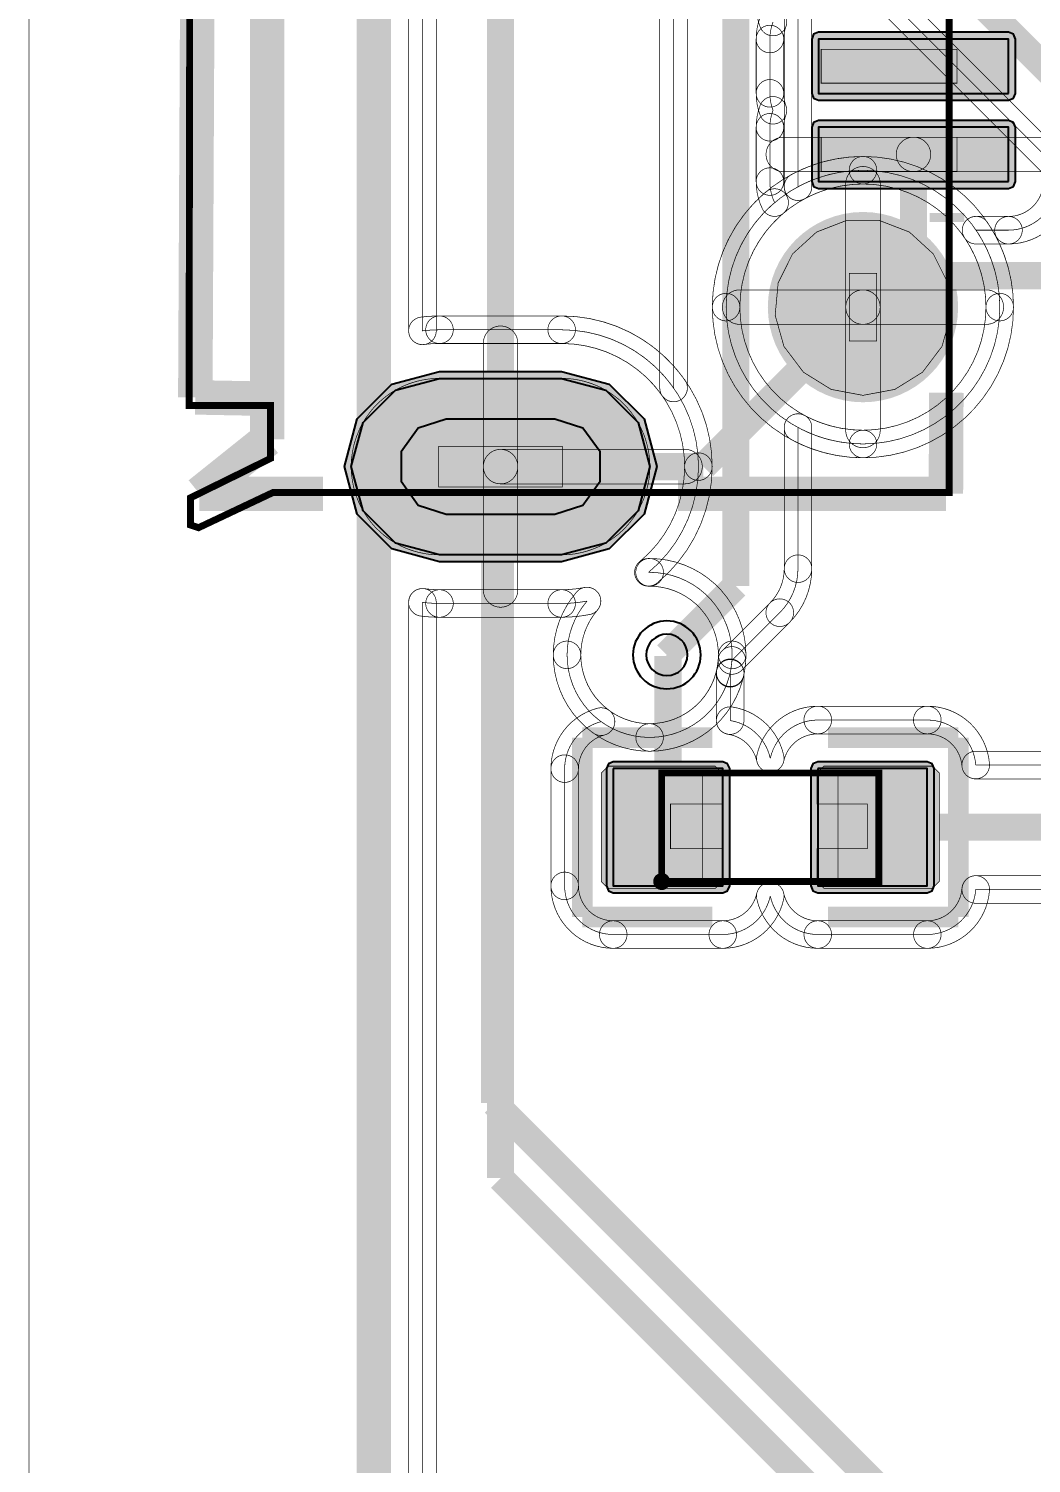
# Model space of a CAD drawing. Header units: millimetres. Extents: x -2.5 to 44.5, y -38.5 to 2.5.
# Drawn here: x -2.54 to 4.84, y -28.94 to -18.37 of the extents above; entities that cross this region are included whole.
import ezdxf

# ---------------------------------------------------------------- set-up
doc = ezdxf.new("R2010")
doc.units = ezdxf.units.MM
for name, color, linetype, true_color in [('Board Outline Layer', 7, 'Continuous', 0xff00ff), ('Bottom Layer', 7, 'Continuous', 0x0000ff), ('Component Marking Layer', 7, 'Continuous', 0x66ffcc), ('Component Shape Layer', 7, 'Continuous', 0x00cccc), ('Hole Layer', 7, 'Continuous', 0x816200), ('Inner1', 7, 'Continuous', 0xbc8e00), ('Inner2', 7, 'Continuous', 0x70dbfa), ('Multi-Layer', 7, 'Continuous', 0xc0c0c0), ('Pin Soldering Layer', 7, 'Continuous', 0xcc9999), ('Top Layer', 7, 'Continuous', 0xff0000), ('Top Paste Mask Layer', 7, 'Continuous', 0x808080), ('Top Silkscreen Layer', 7, 'Continuous', 0xffff00), ('Top Solder Mask Layer', 7, 'Continuous', 0x800080)]:
    doc.layers.add(name, color=color, linetype=linetype, true_color=true_color)

msp = doc.modelspace()

# ---------------------------------------------------------------- hatches: boundary and pattern name
at = {"layer": 'Bottom Layer'}
for points in [[(2.954, -20.425, 1), (4.254, -20.425, 1)], [(0.484, -22.25), (0.159, -22.163), (-0.079, -21.925), (-0.166, -21.6), (-0.079, -21.275), (0.159, -21.037), (0.484, -20.95), (1.384, -20.95), (1.709, -21.037), (1.947, -21.275), (2.034, -21.6), (1.947, -21.925), (1.709, -22.163), (1.384, -22.25)]]:
    msp.add_hatch(color=256, dxfattribs=at).paths.add_polyline_path(points)
at = {"layer": 'Component Marking Layer'}
msp.add_hatch(color=256, dxfattribs=at).paths.add_polyline_path([(2.061, -24.657, 1), (2.181, -24.657, 1)])
at = {"layer": 'Hole Layer'}
for points in [[(3.254, -20.425, 1), (3.954, -20.425, 1)], [(0.534, -21.25), (0.328, -21.317), (0.201, -21.492), (0.201, -21.708), (0.328, -21.883), (0.534, -21.95), (1.334, -21.95), (1.539, -21.883), (1.667, -21.708), (1.667, -21.492), (1.539, -21.317), (1.334, -21.25)]]:
    msp.add_hatch(color=256, dxfattribs=at).paths.add_polyline_path(points)
at = {"layer": 'Multi-Layer'}
for points in [[(2.954, -20.425, 1), (4.254, -20.425, 1)], [(2.954, -20.425, 1), (4.254, -20.425, 1)], [(2.954, -20.425, 1), (4.254, -20.425, 1)], [(0.484, -22.25), (0.159, -22.163), (-0.079, -21.925), (-0.166, -21.6), (-0.079, -21.275), (0.159, -21.037), (0.484, -20.95), (1.384, -20.95), (1.709, -21.037), (1.947, -21.275), (2.034, -21.6), (1.947, -21.925), (1.709, -22.163), (1.384, -22.25)], [(0.484, -22.25), (0.159, -22.163), (-0.079, -21.925), (-0.166, -21.6), (-0.079, -21.275), (0.159, -21.037), (0.484, -20.95), (1.384, -20.95), (1.709, -21.037), (1.947, -21.275), (2.034, -21.6), (1.947, -21.925), (1.709, -22.163), (1.384, -22.25)], [(0.484, -22.25), (0.159, -22.163), (-0.079, -21.925), (-0.166, -21.6), (-0.079, -21.275), (0.159, -21.037), (0.484, -20.95), (1.384, -20.95), (1.709, -21.037), (1.947, -21.275), (2.034, -21.6), (1.947, -21.925), (1.709, -22.163), (1.384, -22.25)]]:
    msp.add_hatch(color=256, dxfattribs=at).paths.add_polyline_path(points)
at = {"layer": 'Pin Soldering Layer'}
for points in [[(3.296, -18.525), (4.296, -18.525), (4.296, -18.775), (3.296, -18.775)], [(3.296, -19.175), (4.296, -19.175), (4.296, -19.425), (3.296, -19.425)], [(3.504, -20.175), (3.704, -20.175), (3.704, -20.675), (3.504, -20.675)], [(1.389, -21.45), (1.389, -21.75), (0.479, -21.75), (0.479, -21.45)], [(2.121, -24.657), (2.121, -23.857), (2.421, -23.857), (2.421, -24.657)], [(3.721, -24.657), (3.721, -23.857), (3.421, -23.857), (3.421, -24.657)]]:
    msp.add_hatch(color=256, dxfattribs=at).paths.add_polyline_path(points)
at = {"layer": 'Top Layer'}
for points in [[(4.676, -18.85), (4.676, -18.45), (3.276, -18.45), (3.276, -18.85)], [(4.676, -19.5), (4.676, -19.1), (3.276, -19.1), (3.276, -19.5)], [(2.954, -20.425, 1), (4.254, -20.425, 1)], [(0.484, -22.25), (0.159, -22.163), (-0.079, -21.925), (-0.166, -21.6), (-0.079, -21.275), (0.159, -21.037), (0.484, -20.95), (1.384, -20.95), (1.709, -21.037), (1.947, -21.275), (2.034, -21.6), (1.947, -21.925), (1.709, -22.163), (1.384, -22.25)], [(1.764, -23.825), (1.764, -24.689), (2.571, -24.689), (2.571, -23.825)], [(3.271, -23.825), (3.271, -24.689), (4.078, -24.689), (4.078, -23.825)]]:
    msp.add_hatch(color=256, dxfattribs=at).paths.add_polyline_path(points)
at = {"layer": 'Top Paste Mask Layer'}
for points in [[(4.676, -18.45), (3.276, -18.45), (3.276, -18.85), (4.676, -18.85)], [(4.676, -19.1), (3.276, -19.1), (3.276, -19.5), (4.676, -19.5)], [(2.954, -20.425, 1), (4.254, -20.425, 1)], [(4.186, -20.715), (4.251, -20.485), (4.229, -20.247), (4.122, -20.033), (3.946, -19.872), (3.723, -19.786), (3.484, -19.786), (3.262, -19.872), (3.085, -20.033), (2.979, -20.247), (2.957, -20.485), (3.022, -20.715), (3.166, -20.905), (3.369, -21.031), (3.604, -21.075), (3.839, -21.031), (4.042, -20.905)], [(2.033, -21.584), (2.032, -21.551), (2.029, -21.519), (2.024, -21.487), (2.017, -21.455), (2.009, -21.424), (2, -21.393), (1.989, -21.363), (1.976, -21.333), (1.962, -21.303), (1.947, -21.275), (1.93, -21.247), (1.911, -21.221), (1.892, -21.195), (1.871, -21.17), (1.849, -21.146), (1.826, -21.123), (1.802, -21.102), (1.776, -21.082), (1.75, -21.063), (1.723, -21.045), (1.695, -21.029), (1.666, -21.014), (1.636, -21.001), (1.606, -20.989), (1.575, -20.979), (1.544, -20.97), (1.512, -20.963), (1.481, -20.957), (1.448, -20.953), (1.416, -20.951), (1.384, -20.95), (0.484, -20.95), (0.451, -20.951), (0.419, -20.953), (0.387, -20.957), (0.355, -20.963), (0.323, -20.97), (0.292, -20.979), (0.261, -20.989), (0.231, -21.001), (0.202, -21.014), (0.173, -21.029), (0.145, -21.045), (0.117, -21.063), (0.091, -21.082), (0.066, -21.102), (0.042, -21.123), (0.018, -21.146), (-0.004, -21.17), (-0.025, -21.195), (-0.044, -21.221), (-0.062, -21.247), (-0.079, -21.275), (-0.095, -21.303), (-0.109, -21.333), (-0.121, -21.363), (-0.132, -21.393), (-0.142, -21.424), (-0.15, -21.455), (-0.156, -21.487), (-0.161, -21.519), (-0.165, -21.551), (-0.166, -21.584), (-0.166, -21.616), (-0.165, -21.649), (-0.161, -21.681), (-0.156, -21.713), (-0.15, -21.745), (-0.142, -21.776), (-0.132, -21.807), (-0.121, -21.837), (-0.109, -21.867), (-0.095, -21.897), (-0.079, -21.925), (-0.062, -21.953), (-0.044, -21.979), (-0.025, -22.005), (-0.004, -22.03), (0.018, -22.054), (0.042, -22.076), (0.066, -22.098), (0.091, -22.118), (0.117, -22.137), (0.145, -22.155), (0.173, -22.171), (0.202, -22.186), (0.231, -22.199), (0.261, -22.211), (0.292, -22.221), (0.323, -22.23), (0.355, -22.237), (0.387, -22.243), (0.419, -22.247), (0.451, -22.249), (0.484, -22.25), (1.384, -22.25), (1.416, -22.249), (1.448, -22.247), (1.481, -22.243), (1.512, -22.237), (1.544, -22.23), (1.575, -22.221), (1.606, -22.211), (1.636, -22.199), (1.666, -22.186), (1.695, -22.171), (1.723, -22.155), (1.75, -22.137), (1.776, -22.118), (1.802, -22.098), (1.826, -22.076), (1.849, -22.054), (1.871, -22.03), (1.892, -22.005), (1.911, -21.979), (1.93, -21.953), (1.947, -21.925), (1.962, -21.897), (1.976, -21.867), (1.989, -21.837), (2, -21.807), (2.009, -21.776), (2.017, -21.745), (2.024, -21.713), (2.029, -21.681), (2.032, -21.649), (2.033, -21.616)], [(0.484, -22.25), (0.159, -22.163), (-0.079, -21.925), (-0.166, -21.6), (-0.079, -21.275), (0.159, -21.037), (0.484, -20.95), (1.384, -20.95), (1.709, -21.037), (1.947, -21.275), (2.034, -21.6), (1.947, -21.925), (1.709, -22.163), (1.384, -22.25)], [(2.566, -23.857), (2.566, -24.085), (2.186, -24.085), (2.186, -24.415), (2.566, -24.415), (2.566, -24.657), (2.516, -24.707), (1.726, -24.707), (1.676, -24.657), (1.676, -23.857), (1.726, -23.807), (2.516, -23.807)], [(4.116, -23.807), (3.316, -23.807), (3.266, -23.857), (3.266, -24.085), (3.636, -24.085), (3.636, -24.415), (3.266, -24.415), (3.266, -24.657), (3.316, -24.707), (4.116, -24.707), (4.166, -24.657), (4.166, -23.857)]]:
    msp.add_hatch(color=256, dxfattribs=at).paths.add_polyline_path(points)
at = {"layer": 'Top Solder Mask Layer'}
for points in [[(4.727, -18.85), (4.727, -18.45), (4.712, -18.414), (4.676, -18.399), (3.276, -18.399), (3.24, -18.414), (3.226, -18.45), (3.226, -18.85), (3.24, -18.886), (3.276, -18.901), (4.676, -18.901), (4.712, -18.886)], [(4.727, -19.5), (4.727, -19.1), (4.712, -19.064), (4.676, -19.049), (3.276, -19.049), (3.24, -19.064), (3.226, -19.1), (3.226, -19.5), (3.24, -19.536), (3.276, -19.551), (4.676, -19.551), (4.712, -19.536)], [(2.903, -20.425, 1), (4.305, -20.425, 1)], [(0.484, -22.301), (0.133, -22.207), (-0.123, -21.95), (-0.217, -21.6), (-0.123, -21.249), (0.133, -20.993), (0.484, -20.899), (1.384, -20.899), (1.734, -20.993), (1.991, -21.249), (2.085, -21.6), (1.991, -21.95), (1.734, -22.207), (1.384, -22.301)], [(1.714, -23.825), (1.714, -24.689), (1.728, -24.725), (1.764, -24.74), (2.571, -24.74), (2.607, -24.725), (2.622, -24.689), (2.622, -23.825), (2.607, -23.789), (2.571, -23.774), (1.764, -23.774), (1.728, -23.789)], [(3.22, -23.825), (3.22, -24.689), (3.235, -24.725), (3.271, -24.74), (4.078, -24.74), (4.114, -24.725), (4.128, -24.689), (4.128, -23.825), (4.114, -23.789), (4.078, -23.774), (3.271, -23.774), (3.235, -23.789)]]:
    msp.add_hatch(color=256, dxfattribs=at).paths.add_polyline_path(points)

# ---------------------------------------------------------------- linework, layer by layer
at = {"layer": 'Board Outline Layer', "const_width": 0.254}
msp.add_lwpolyline([(0, -1), (0, -35, 0.414214), (1, -36), (41, -36, 0.414214), (42, -35), (42, -1, 0.414214), (41, 0), (1, 0, 0.414214)], format="xyb", close=True, dxfattribs=at)
at = {"layer": 'Bottom Layer', "const_width": 0.00508}
msp.add_lwpolyline([(-2.54, 2.54), (-2.54, -38.481), (44.45, -38.481), (44.45, 2.54)], close=True, dxfattribs=at)
msp.add_lwpolyline([(0.358, -35), (0.358, -22.6, 0.031221), (0.484, -22.608), (1.384, -22.608, 0.046722), (1.571, -22.591, 0.17941), (1.424, -22.987, 0.414214), (2.032, -23.595, 0.414214), (2.64, -22.987, 0.414214), (2.032, -22.379, 0.003447), (2.024, -22.379, 0.224425), (2.392, -21.6, 0.414214), (1.384, -20.592), (0.484, -20.592, 0.031221), (0.358, -20.6), (0.358, -15.4, 0.031221), (0.484, -15.408), (1.384, -15.408, 0.414214), (2.392, -14.4, 0.414214), (1.384, -13.392), (0.484, -13.392, 0.031221), (0.358, -13.4), (0.358, -12.56, 0.211836)], format="xyb", dxfattribs=at)
for points in [[(0.257, -15.4, -1), (0.46, -15.4), (0.46, -20.6, -1), (0.257, -20.6)], [(2.494, -20.425, -0.414214), (3.604, -19.315, -1), (3.604, -19.518, 0.414214), (2.697, -20.425, -1)], [(3.604, -19.315, -0.414214), (4.713, -20.425, -1), (4.51, -20.425, 0.414214), (3.604, -19.518, -1)], [(3.604, -21.433, 0.414214), (4.612, -20.425, 0.414214), (3.604, -19.417, 0.414214), (2.596, -20.425, 0.414214)], [(3.477, -19.516, -1), (3.731, -19.516), (3.731, -20.425, -1), (3.477, -20.425)], [(3.604, -21.535, -0.414214), (2.494, -20.425, -1), (2.697, -20.425, 0.414214), (3.604, -21.332, -1)], [(2.695, -20.552, -1), (2.695, -20.298), (3.604, -20.298, -1), (3.604, -20.552)], [(3.731, -21.334, -1), (3.477, -21.334), (3.477, -20.425, -1), (3.731, -20.425)], [(3.604, -20.552, -1), (3.604, -20.298), (4.513, -20.298, -1), (4.513, -20.552)], [(4.713, -20.425, -0.414214), (3.604, -21.535, -1), (3.604, -21.332, 0.414214), (4.51, -20.425, -1)], [(0.345, -20.499, -0.031221), (0.484, -20.49, -1), (0.484, -20.693, 0.031221), (0.371, -20.7, -1)], [(0.484, -20.693, -1), (0.484, -20.49), (1.384, -20.49, -1), (1.384, -20.693)], [(1.384, -20.49, -0.414214), (2.493, -21.6, -1), (2.29, -21.6, 0.414214), (1.384, -20.693, -1)], [(1.061, -21.6, -1), (0.807, -21.6), (0.807, -20.691, -1), (1.061, -20.691)], [(0.807, -21.6, -1), (1.061, -21.6), (1.061, -22.509, -1), (0.807, -22.509)], [(0.934, -21.727, -1), (0.934, -21.473), (2.293, -21.473, -1), (2.293, -21.727)], [(2.493, -21.6, -0.224425), (2.088, -22.457, -1), (1.959, -22.3, 0.224425), (2.29, -21.6, -1)], [(2.022, -22.277, -0.003447), (2.032, -22.277, -1), (2.032, -22.481, 0.003447), (2.025, -22.481, -1)], [(2.032, -22.277, -0.414214), (2.742, -22.987, -1), (2.539, -22.987, 0.414214), (2.032, -22.481, -1)], [(0.257, -22.6, -1), (0.46, -22.6), (0.46, -35, -1), (0.257, -35)], [(0.484, -22.71, -0.031221), (0.345, -22.701, -1), (0.371, -22.499, 0.031221), (0.484, -22.507, -1)], [(0.484, -22.71, -1), (0.484, -22.507), (1.384, -22.507, -1), (1.384, -22.71)], [(1.59, -22.69, -0.046722), (1.384, -22.71, -1), (1.384, -22.507, 0.046722), (1.552, -22.491, -1)], [(1.322, -22.987, -0.17941), (1.494, -22.524, -1), (1.648, -22.657, 0.17941), (1.525, -22.987, -1)], [(2.032, -23.697, -0.414214), (1.322, -22.987, -1), (1.525, -22.987, 0.414214), (2.032, -23.494, -1)], [(2.742, -22.987, -0.414214), (2.032, -23.697, -1), (2.032, -23.494, 0.414214), (2.539, -22.987, -1)]]:
    msp.add_lwpolyline(points, format="xyb", close=True, dxfattribs=at)
at = {"layer": 'Bottom Layer'}
msp.add_lwpolyline([(0.484, -22.25), (0.159, -22.163), (-0.079, -21.925), (-0.166, -21.6), (-0.079, -21.275), (0.159, -21.037), (0.484, -20.95), (1.384, -20.95), (1.709, -21.037), (1.947, -21.275), (2.034, -21.6), (1.947, -21.925), (1.709, -22.163), (1.384, -22.25)], close=True, dxfattribs=at)
at = {"layer": 'Bottom Layer', "const_width": 0.2}
for points in [[(0.889, -21.645), (0.934, -21.6)], [(0.889, -26.289), (0.889, -21.645)], [(7.112, -32.512), (0.889, -26.289)]]:
    msp.add_lwpolyline(points, dxfattribs=at)
at = {"layer": 'Component Marking Layer', "const_width": 0.00508}
msp.add_lwpolyline([(2.061, -24.657, 1), (2.181, -24.657, 1)], format="xyb", close=True, dxfattribs=at)
at = {"layer": 'Component Shape Layer', "const_width": 0.0508}
for points in [[(4.239, -14.3), (4.239, -21.79), (-0.741, -21.79), (-1.291, -22.05), (-1.351, -22.03), (-1.351, -21.83), (-0.761, -21.54), (-0.761, -21.15), (-1.361, -21.15), (-1.351, -14.97), (-1.351, -14.95), (-0.761, -14.95), (-0.761, -14.55), (-1.361, -14.26), (-1.351, -14.03), (-0.751, -14.3), (4.229, -14.3)], [(4.239, -14.3), (4.239, -21.79), (-0.741, -21.79), (-1.291, -22.05), (-1.351, -22.03), (-1.351, -21.83), (-0.761, -21.54), (-0.761, -21.15), (-1.361, -21.15), (-1.351, -14.97), (-1.351, -14.95), (-0.761, -14.95), (-0.761, -14.55), (-1.361, -14.26), (-1.351, -14.03), (-0.751, -14.3), (4.229, -14.3)], [(2.121, -24.657), (2.121, -23.857), (3.721, -23.857), (3.721, -24.657)], [(2.121, -24.657), (2.121, -23.857), (3.721, -23.857), (3.721, -24.657)]]:
    msp.add_lwpolyline(points, close=True, dxfattribs=at)
at = {"layer": 'Hole Layer'}
msp.add_lwpolyline([(0.534, -21.25), (0.328, -21.317), (0.201, -21.492), (0.201, -21.708), (0.328, -21.883), (0.534, -21.95), (1.334, -21.95), (1.539, -21.883), (1.667, -21.708), (1.667, -21.492), (1.539, -21.317), (1.334, -21.25)], close=True, dxfattribs=at)
msp.add_lwpolyline([(2.007, -22.987, 1), (2.312, -22.987, 1)], format="xyb", close=True, dxfattribs=at)
at = {"layer": 'Inner1', "const_width": 0.00508}
msp.add_lwpolyline([(-2.54, 2.54), (-2.54, -38.481), (44.45, -38.481), (44.45, 2.54)], close=True, dxfattribs=at)
at = {"layer": 'Inner1', "const_width": 0.2}
for points in [[(2.667, -22.479), (2.667, -9.398)], [(3.836, -20.193), (3.604, -20.425)], [(8.382, -20.193), (3.836, -20.193)], [(2.159, -22.987), (2.667, -22.479)]]:
    msp.add_lwpolyline(points, dxfattribs=at)
at = {"layer": 'Inner1', "const_width": 0.00508}
msp.add_lwpolyline([(0.358, -35), (0.358, -22.6, 0.031221), (0.484, -22.608), (1.384, -22.608, 0.046722), (1.571, -22.591, 0.17941), (1.424, -22.987, 0.414214), (2.032, -23.595, 0.39451), (2.639, -23.028), (2.991, -22.676), (2.991, -22.676, 0.198912), (3.125, -22.352), (3.125, -22.352), (3.125, -21.312, 0.124295), (3.604, -21.433, 0.414214), (4.612, -20.425, 0.414214), (3.604, -19.417, 0.124295), (3.125, -19.538), (3.125, -16.462, 0.124295), (3.604, -16.583, 0.414214), (4.612, -15.575, 0.414214), (3.604, -14.567, 0.124295), (3.125, -14.688), (3.125, -9.588)], format="xyb", dxfattribs=at)
for points in [[(2.107, -14.979, -1), (2.31, -14.979), (2.31, -21.021, -1), (2.107, -21.021)], [(2.209, -14.979), (2.209, -21.021, 0.244412), (1.384, -20.592), (0.484, -20.592, 0.031221), (0.358, -20.6), (0.358, -15.4, 0.031221), (0.484, -15.408), (1.384, -15.408, 0.244412)], [(0.257, -15.4, -1), (0.46, -15.4), (0.46, -20.6, -1), (0.257, -20.6)], [(3.227, -19.538, -1), (3.024, -19.538), (3.024, -16.462, -1), (3.227, -16.462)], [(3.077, -19.448, -0.124295), (3.604, -19.315, -1), (3.604, -19.518, 0.124295), (3.173, -19.627, -1)], [(3.604, -19.315, -0.414214), (4.713, -20.425, -1), (4.51, -20.425, 0.414214), (3.604, -19.518, -1)], [(3.477, -19.516, -1), (3.731, -19.516), (3.731, -20.425, -1), (3.477, -20.425)], [(3.731, -21.334, -1), (3.477, -21.334), (3.477, -20.425, -1), (3.731, -20.425)], [(3.604, -20.552, -1), (3.604, -20.298), (4.513, -20.298, -1), (4.513, -20.552)], [(4.713, -20.425, -0.414214), (3.604, -21.535, -1), (3.604, -21.332, 0.414214), (4.51, -20.425, -1)], [(0.345, -20.499, -0.031221), (0.484, -20.49, -1), (0.484, -20.693, 0.031221), (0.371, -20.7, -1)], [(0.484, -20.693, -1), (0.484, -20.49), (1.384, -20.49, -1), (1.384, -20.693)], [(1.384, -20.49, -0.244412), (2.292, -20.962, -1), (2.126, -21.079, 0.244412), (1.384, -20.693, -1)], [(1.061, -21.6, -1), (0.807, -21.6), (0.807, -20.691, -1), (1.061, -20.691)], [(3.024, -21.312, -1), (3.227, -21.312), (3.227, -22.352, -1), (3.024, -22.352)], [(3.604, -21.535, -0.124295), (3.077, -21.402, -1), (3.173, -21.223, 0.124295), (3.604, -21.332, -1)], [(0.807, -21.6, -1), (1.061, -21.6), (1.061, -22.509, -1), (0.807, -22.509)], [(3.227, -22.352, -0.198912), (3.063, -22.748, -1), (2.919, -22.604, 0.198912), (3.024, -22.352, -1)], [(3.227, -22.352, -1), (3.024, -22.352), (3.024, -22.352, -1), (3.227, -22.352)], [(0.257, -22.6, -1), (0.46, -22.6), (0.46, -35, -1), (0.257, -35)], [(0.484, -22.71, -0.031221), (0.345, -22.701, -1), (0.371, -22.499, 0.031221), (0.484, -22.507, -1)], [(0.484, -22.71, -1), (0.484, -22.507), (1.384, -22.507, -1), (1.384, -22.71)], [(1.59, -22.69, -0.046722), (1.384, -22.71, -1), (1.384, -22.507, 0.046722), (1.552, -22.491, -1)], [(1.322, -22.987, -0.17941), (1.494, -22.524, -1), (1.648, -22.657, 0.17941), (1.525, -22.987, -1)], [(2.711, -23.1, -1), (2.567, -22.956), (2.919, -22.604, -1), (3.063, -22.748)], [(3.063, -22.748, -1), (2.919, -22.604), (2.919, -22.604, -1), (3.063, -22.748)], [(2.032, -23.697, -0.414214), (1.322, -22.987, -1), (1.525, -22.987, 0.414214), (2.032, -23.494, -1)], [(2.74, -23.035, -0.39451), (2.032, -23.697, -1), (2.032, -23.494, 0.39451), (2.537, -23.021, -1)]]:
    msp.add_lwpolyline(points, format="xyb", close=True, dxfattribs=at)
at = {"layer": 'Inner2', "const_width": 0.00508}
msp.add_lwpolyline([(-2.54, 2.54), (-2.54, -38.481), (44.45, -38.481), (44.45, 2.54)], close=True, dxfattribs=at)
for points in [[(0.257, -15.4, -1), (0.46, -15.4), (0.46, -20.6, -1), (0.257, -20.6)], [(2.017, -16.525, -1), (2.161, -16.381), (5.59, -19.81, -1), (5.446, -19.954)], [(2.494, -20.425, -0.414214), (3.604, -19.315, -1), (3.604, -19.518, 0.414214), (2.697, -20.425, -1)], [(3.604, -19.315, -0.414214), (4.713, -20.425, -1), (4.51, -20.425, 0.414214), (3.604, -19.518, -1)], [(2.596, -20.425, 0.414214), (3.604, -21.433, 0.414214), (4.612, -20.425, 0.414214), (3.604, -19.417, 0.414214)], [(3.477, -19.516, -1), (3.731, -19.516), (3.731, -20.425, -1), (3.477, -20.425)], [(3.604, -21.535, -0.414214), (2.494, -20.425, -1), (2.697, -20.425, 0.414214), (3.604, -21.332, -1)], [(2.695, -20.552, -1), (2.695, -20.298), (3.604, -20.298, -1), (3.604, -20.552)], [(3.731, -21.334, -1), (3.477, -21.334), (3.477, -20.425, -1), (3.731, -20.425)], [(3.604, -20.552, -1), (3.604, -20.298), (4.513, -20.298, -1), (4.513, -20.552)], [(4.713, -20.425, -0.414214), (3.604, -21.535, -1), (3.604, -21.332, 0.414214), (4.51, -20.425, -1)], [(0.345, -20.499, -0.031221), (0.484, -20.49, -1), (0.484, -20.693, 0.031221), (0.371, -20.7, -1)], [(0.484, -20.693, -1), (0.484, -20.49), (1.384, -20.49, -1), (1.384, -20.693)], [(1.384, -20.49, -0.414214), (2.493, -21.6, -1), (2.29, -21.6, 0.414214), (1.384, -20.693, -1)], [(1.061, -21.6, -1), (0.807, -21.6), (0.807, -20.691, -1), (1.061, -20.691)], [(0.807, -21.6, -1), (1.061, -21.6), (1.061, -22.509, -1), (0.807, -22.509)], [(0.934, -21.727, -1), (0.934, -21.473), (2.293, -21.473, -1), (2.293, -21.727)], [(2.493, -21.6, -0.224425), (2.088, -22.457, -1), (1.959, -22.3, 0.224425), (2.29, -21.6, -1)], [(2.022, -22.277, -0.003447), (2.032, -22.277, -1), (2.032, -22.481, 0.003447), (2.025, -22.481, -1)], [(2.032, -22.277, -0.414214), (2.742, -22.987, -1), (2.539, -22.987, 0.414214), (2.032, -22.481, -1)], [(0.257, -22.6, -1), (0.46, -22.6), (0.46, -35, -1), (0.257, -35)], [(0.484, -22.71, -0.031221), (0.345, -22.701, -1), (0.371, -22.499, 0.031221), (0.484, -22.507, -1)], [(0.484, -22.71, -1), (0.484, -22.507), (1.384, -22.507, -1), (1.384, -22.71)], [(1.59, -22.69, -0.046722), (1.384, -22.71, -1), (1.384, -22.507, 0.046722), (1.552, -22.491, -1)], [(1.322, -22.987, -0.17941), (1.494, -22.524, -1), (1.648, -22.657, 0.17941), (1.525, -22.987, -1)], [(2.032, -23.697, -0.414214), (1.322, -22.987, -1), (1.525, -22.987, 0.414214), (2.032, -23.494, -1)], [(2.742, -22.987, -0.414214), (2.032, -23.697, -1), (2.032, -23.494, 0.414214), (2.539, -22.987, -1)]]:
    msp.add_lwpolyline(points, format="xyb", close=True, dxfattribs=at)
for points in [[(0.358, -35), (0.358, -22.6, 0.031221), (0.484, -22.608), (1.384, -22.608, 0.046722), (1.571, -22.591, 0.17941), (1.424, -22.987, 0.414214), (2.032, -23.595, 0.414214), (2.64, -22.987, 0.414214), (2.032, -22.379, 0.003447), (2.024, -22.379, 0.224425), (2.392, -21.6, 0.414214), (1.384, -20.592), (0.484, -20.592, 0.031221), (0.358, -20.6), (0.358, -15.4, 0.031221)], [(2.089, -16.453), (5.518, -19.882), (5.518, -19.882, 0.198912), (5.842, -20.016), (6.077, -20.016, 0.181366), (6.477, -20.166, 0.414214), (7.085, -19.558, 0.414214), (6.477, -18.95, 0.181366), (6.077, -19.1), (6.032, -19.1), (3.511, -16.579, 0.023073)]]:
    msp.add_lwpolyline(points, format="xyb", dxfattribs=at)
at = {"layer": 'Inner2', "const_width": 0.2}
msp.add_lwpolyline([(5.842, -19.558), (2.413, -16.129)], dxfattribs=at)
at = {"layer": 'Multi-Layer'}
msp.add_lwpolyline([(0.484, -22.25), (0.159, -22.163), (-0.079, -21.925), (-0.166, -21.6), (-0.079, -21.275), (0.159, -21.037), (0.484, -20.95), (1.384, -20.95), (1.709, -21.037), (1.947, -21.275), (2.034, -21.6), (1.947, -21.925), (1.709, -22.163), (1.384, -22.25)], close=True, dxfattribs=at)
msp.add_lwpolyline([(0.484, -22.25), (0.159, -22.163), (-0.079, -21.925), (-0.166, -21.6), (-0.079, -21.275), (0.159, -21.037), (0.484, -20.95), (1.384, -20.95), (1.709, -21.037), (1.947, -21.275), (2.034, -21.6), (1.947, -21.925), (1.709, -22.163), (1.384, -22.25)], close=True, dxfattribs=at)
msp.add_lwpolyline([(0.484, -22.25), (0.159, -22.163), (-0.079, -21.925), (-0.166, -21.6), (-0.079, -21.275), (0.159, -21.037), (0.484, -20.95), (1.384, -20.95), (1.709, -21.037), (1.947, -21.275), (2.034, -21.6), (1.947, -21.925), (1.709, -22.163), (1.384, -22.25)], close=True, dxfattribs=at)
msp.add_lwpolyline([(1.909, -22.987, 1), (2.409, -22.987), (2.409, -22.987, 1), (1.909, -22.987)], format="xyb", dxfattribs=at)
at = {"layer": 'Pin Soldering Layer', "const_width": 0.00508}
for points in [[(3.296, -18.525), (4.296, -18.525), (4.296, -18.775), (3.296, -18.775)], [(3.296, -18.525), (4.296, -18.525), (4.296, -18.775), (3.296, -18.775)], [(3.296, -19.175), (4.296, -19.175), (4.296, -19.425), (3.296, -19.425)], [(3.296, -19.175), (4.296, -19.175), (4.296, -19.425), (3.296, -19.425)], [(3.504, -20.175), (3.704, -20.175), (3.704, -20.675), (3.504, -20.675)], [(3.504, -20.175), (3.704, -20.175), (3.704, -20.675), (3.504, -20.675)], [(1.389, -21.45), (1.389, -21.75), (0.479, -21.75), (0.479, -21.45)], [(1.389, -21.45), (1.389, -21.75), (0.479, -21.75), (0.479, -21.45)], [(2.121, -24.657), (2.121, -23.857), (2.421, -23.857), (2.421, -24.657)], [(2.121, -24.657), (2.121, -23.857), (2.421, -23.857), (2.421, -24.657)], [(3.721, -24.657), (3.721, -23.857), (3.421, -23.857), (3.421, -24.657)], [(3.721, -24.657), (3.721, -23.857), (3.421, -23.857), (3.421, -24.657)]]:
    msp.add_lwpolyline(points, close=True, dxfattribs=at)
at = {"layer": 'Top Layer', "const_width": 0.00508}
msp.add_lwpolyline([(-2.54, 2.54), (-2.54, -38.481), (44.45, -38.481), (44.45, 2.54)], close=True, dxfattribs=at)
at = {"layer": 'Top Layer', "const_width": 0.2}
for points in [[(0.934, -14.4), (0.934, -21.6)], [(3.976, -19.3), (3.976, -20.052)], [(3.976, -20.052), (3.604, -20.425)], [(2.429, -21.6), (3.604, -20.425)], [(0.934, -21.6), (2.429, -21.6)], [(0.934, -26.842), (0.934, -21.6)], [(2.159, -22.987), (2.168, -22.996)], [(2.168, -22.996), (2.168, -24.257)], [(3.674, -24.257), (5.334, -24.257)], [(9.05, -34.958), (0.934, -26.842)]]:
    msp.add_lwpolyline(points, dxfattribs=at)
at = {"layer": 'Top Layer', "const_width": 0.00508}
for points in [[(0.257, -15.4, -1), (0.46, -15.4), (0.46, -20.6, -1), (0.257, -20.6)], [(2.846, -18.36, -0.089366), (2.817, -18.2, -1), (3.02, -18.2, 0.089366), (3.036, -18.29, -1)], [(2.817, -18.45, -0.089366), (2.846, -18.29, -1), (3.036, -18.36, 0.089366), (3.02, -18.45, -1)], [(2.817, -18.45, -1), (3.02, -18.45), (3.02, -18.45, -1), (2.817, -18.45)], [(2.817, -18.45, -1), (3.02, -18.45), (3.02, -18.85, -1), (2.817, -18.85)], [(2.817, -18.85, -1), (3.02, -18.85), (3.02, -18.85, -1), (2.817, -18.85)], [(2.846, -19.01, -0.089366), (2.817, -18.85, -1), (3.02, -18.85, 0.089366), (3.036, -18.94, -1)], [(2.817, -19.1, -0.089366), (2.846, -18.94, -1), (3.036, -19.01, 0.089366), (3.02, -19.1, -1)], [(2.817, -19.1, -1), (3.02, -19.1), (3.02, -19.1, -1), (2.817, -19.1)], [(2.817, -19.1, -1), (3.02, -19.1), (3.02, -19.5, -1), (2.817, -19.5)], [(3.017, -19.427, -1), (3.017, -19.173), (3.976, -19.173, -1), (3.976, -19.427)], [(3.976, -19.427, -1), (3.976, -19.173), (4.935, -19.173, -1), (4.935, -19.427)], [(2.817, -19.5, -1), (3.02, -19.5), (3.02, -19.5, -1), (2.817, -19.5)], [(2.862, -19.699, -0.112119), (2.817, -19.5, -1), (3.02, -19.5, 0.112119), (3.045, -19.611, -1)], [(5.136, -19.5, -0.414214), (4.676, -19.96, -1), (4.676, -19.757, 0.414214), (4.933, -19.5, -1)], [(2.494, -20.425, -0.220889), (2.888, -19.577, -1), (3.019, -19.732, 0.220889), (2.697, -20.425, -1)], [(4.521, -19.801, -0.150397), (4.713, -20.425, -1), (4.51, -20.425, 0.150397), (4.353, -19.915, -1)], [(4.437, -19.96, -1), (4.437, -19.757), (4.676, -19.757, -1), (4.676, -19.96)], [(3.604, -21.535, -0.414214), (2.494, -20.425, -1), (2.697, -20.425, 0.414214), (3.604, -21.332, -1)], [(2.695, -20.552, -1), (2.695, -20.298), (3.604, -20.298, -1), (3.604, -20.552)], [(3.731, -21.334, -1), (3.477, -21.334), (3.477, -20.425, -1), (3.731, -20.425)], [(3.604, -20.552, -1), (3.604, -20.298), (4.513, -20.298, -1), (4.513, -20.552)], [(4.713, -20.425, -0.414214), (3.604, -21.535, -1), (3.604, -21.332, 0.414214), (4.51, -20.425, -1)], [(0.345, -20.499, -0.031221), (0.484, -20.49, -1), (0.484, -20.693, 0.031221), (0.371, -20.7, -1)], [(0.484, -20.693, -1), (0.484, -20.49), (1.384, -20.49, -1), (1.384, -20.693)], [(1.384, -20.49, -0.414214), (2.493, -21.6, -1), (2.29, -21.6, 0.414214), (1.384, -20.693, -1)], [(1.061, -21.6, -1), (0.807, -21.6), (0.807, -20.691, -1), (1.061, -20.691)], [(0.807, -21.6, -1), (1.061, -21.6), (1.061, -22.509, -1), (0.807, -22.509)], [(0.934, -21.727, -1), (0.934, -21.473), (2.293, -21.473, -1), (2.293, -21.727)], [(2.493, -21.6, -0.224425), (2.088, -22.457, -1), (1.959, -22.3, 0.224425), (2.29, -21.6, -1)], [(2.022, -22.277, -0.003447), (2.032, -22.277, -1), (2.032, -22.481, 0.003447), (2.025, -22.481, -1)], [(2.032, -22.277, -0.414214), (2.742, -22.987, -1), (2.539, -22.987, 0.414214), (2.032, -22.481, -1)], [(0.257, -22.6, -1), (0.46, -22.6), (0.46, -35, -1), (0.257, -35)], [(0.484, -22.71, -0.031221), (0.345, -22.701, -1), (0.371, -22.499, 0.031221), (0.484, -22.507, -1)], [(0.484, -22.71, -1), (0.484, -22.507), (1.384, -22.507, -1), (1.384, -22.71)], [(1.59, -22.69, -0.046722), (1.384, -22.71, -1), (1.384, -22.507, 0.046722), (1.552, -22.491, -1)], [(1.322, -22.987, -0.17941), (1.494, -22.524, -1), (1.648, -22.657, 0.17941), (1.525, -22.987, -1)], [(1.614, -23.561, -0.239705), (1.322, -22.987, -1), (1.525, -22.987, 0.239705), (1.734, -23.396, -1)], [(2.742, -22.987, -0.054534), (2.725, -23.14, -1), (2.527, -23.097, 0.054534), (2.539, -22.987, -1)], [(2.727, -23.118, -0.002269), (2.727, -23.123, -1), (2.524, -23.123, 0.002269), (2.524, -23.119, -1)], [(2.727, -23.471, -1), (2.524, -23.471), (2.524, -23.123, -1), (2.727, -23.123)], [(2.524, -23.123, -1), (2.727, -23.123), (2.727, -23.123, -1), (2.524, -23.123)], [(1.305, -23.825, -0.341183), (1.648, -23.38, -1), (1.7, -23.577, 0.341183), (1.508, -23.825, -1)], [(2.641, -23.371, -0.31069), (3.02, -23.728, -1), (2.822, -23.771, 0.31069), (2.61, -23.572, -1)], [(2.822, -23.728, -0.353417), (3.271, -23.365, -1), (3.271, -23.569, 0.353417), (3.02, -23.771, -1)], [(3.271, -23.569, -1), (3.271, -23.365), (4.078, -23.365, -1), (4.078, -23.569)], [(4.078, -23.365, -0.392978), (4.536, -23.791, -1), (4.333, -23.806, 0.392978), (4.078, -23.569, -1)], [(1.305, -23.825, -1), (1.508, -23.825), (1.508, -23.825, -1), (1.305, -23.825)], [(1.305, -23.825, -1), (1.508, -23.825), (1.508, -24.689, -1), (1.305, -24.689)], [(4.435, -23.901, -1), (4.435, -23.697), (5.144, -23.697, -1), (5.144, -23.901)], [(1.305, -24.689, -1), (1.508, -24.689), (1.508, -24.689, -1), (1.305, -24.689)], [(1.764, -25.149, -0.414214), (1.305, -24.689, -1), (1.508, -24.689, 0.414214), (1.764, -24.946, -1)], [(4.536, -24.723, -0.392978), (4.078, -25.149, -1), (4.078, -24.946, 0.392978), (4.333, -24.708, -1)], [(4.435, -24.817, -1), (4.435, -24.614), (5.334, -24.614, -1), (5.334, -24.817)], [(3.02, -24.786, -0.353417), (2.571, -25.149, -1), (2.571, -24.946, 0.353417), (2.822, -24.743, -1)], [(3.271, -25.149, -0.353417), (2.822, -24.786, -1), (3.02, -24.743, 0.353417), (3.271, -24.946, -1)], [(1.764, -25.149, -1), (1.764, -24.946), (2.571, -24.946, -1), (2.571, -25.149)], [(3.271, -25.149, -1), (3.271, -24.946), (4.078, -24.946, -1), (4.078, -25.149)]]:
    msp.add_lwpolyline(points, format="xyb", close=True, dxfattribs=at)
for points in [[(5.144, -23.799), (4.435, -23.799, 0.392978), (4.078, -23.467), (3.271, -23.467, 0.353417), (2.921, -23.75, 0.31069), (2.626, -23.471), (2.626, -23.123), (2.626, -23.123, 0.002269), (2.626, -23.119, 0.054534), (2.64, -22.987, 0.414214), (2.032, -22.379, 0.003447), (2.024, -22.379, 0.224425), (2.392, -21.6, 0.414214), (1.384, -20.592), (0.484, -20.592, 0.031221), (0.358, -20.6), (0.358, -15.4, 0.031221)], [(2.941, -18.325, 0.089366), (2.918, -18.45), (2.918, -18.45), (2.918, -18.85), (2.918, -18.85, 0.089366), (2.941, -18.975, 0.089366), (2.918, -19.1), (2.918, -19.1), (2.918, -19.5), (2.918, -19.5, 0.112119), (2.953, -19.655, 0.220889), (2.596, -20.425, 0.414214), (3.604, -21.433, 0.414214), (4.612, -20.425, 0.150397), (4.437, -19.858), (4.676, -19.858, 0.414214), (5.034, -19.5)], [(0.358, -35), (0.358, -22.6, 0.031221), (0.484, -22.608), (1.384, -22.608, 0.046722), (1.571, -22.591, 0.17941), (1.424, -22.987, 0.239705), (1.674, -23.479, 0.341183), (1.406, -23.825), (1.406, -23.825), (1.406, -24.689), (1.406, -24.689, 0.414214), (1.764, -25.047), (2.571, -25.047, 0.353417), (2.921, -24.764, 0.353417), (3.271, -25.047), (4.078, -25.047, 0.392978), (4.435, -24.715), (5.334, -24.715)]]:
    msp.add_lwpolyline(points, format="xyb", dxfattribs=at)
at = {"layer": 'Top Layer'}
for points in [[(4.676, -18.85), (4.676, -18.45), (3.276, -18.45), (3.276, -18.85)], [(4.676, -19.5), (4.676, -19.1), (3.276, -19.1), (3.276, -19.5)], [(0.484, -22.25), (0.159, -22.163), (-0.079, -21.925), (-0.166, -21.6), (-0.079, -21.275), (0.159, -21.037), (0.484, -20.95), (1.384, -20.95), (1.709, -21.037), (1.947, -21.275), (2.034, -21.6), (1.947, -21.925), (1.709, -22.163), (1.384, -22.25)], [(1.764, -23.825), (1.764, -24.689), (2.571, -24.689), (2.571, -23.825)], [(3.271, -23.825), (3.271, -24.689), (4.078, -24.689), (4.078, -23.825)]]:
    msp.add_lwpolyline(points, close=True, dxfattribs=at)
at = {"layer": 'Top Paste Mask Layer', "const_width": 0.00508}
for points in [[(4.676, -18.45), (3.276, -18.45), (3.276, -18.85), (4.676, -18.85)], [(4.676, -18.45), (3.276, -18.45), (3.276, -18.85), (4.676, -18.85)], [(4.676, -19.1), (3.276, -19.1), (3.276, -19.5), (4.676, -19.5)], [(4.676, -19.1), (3.276, -19.1), (3.276, -19.5), (4.676, -19.5)], [(4.186, -20.715), (4.251, -20.485), (4.229, -20.247), (4.122, -20.033), (3.946, -19.872), (3.723, -19.786), (3.484, -19.786), (3.262, -19.872), (3.085, -20.033), (2.979, -20.247), (2.957, -20.485), (3.022, -20.715), (3.166, -20.905), (3.369, -21.031), (3.604, -21.075), (3.839, -21.031), (4.042, -20.905)], [(4.186, -20.715), (4.251, -20.485), (4.229, -20.247), (4.122, -20.033), (3.946, -19.872), (3.723, -19.786), (3.484, -19.786), (3.262, -19.872), (3.085, -20.033), (2.979, -20.247), (2.957, -20.485), (3.022, -20.715), (3.166, -20.905), (3.369, -21.031), (3.604, -21.075), (3.839, -21.031), (4.042, -20.905)], [(2.033, -21.584), (2.032, -21.551), (2.029, -21.519), (2.024, -21.487), (2.017, -21.455), (2.009, -21.424), (2, -21.393), (1.989, -21.363), (1.976, -21.333), (1.962, -21.303), (1.947, -21.275), (1.93, -21.247), (1.911, -21.221), (1.892, -21.195), (1.871, -21.17), (1.849, -21.146), (1.826, -21.123), (1.802, -21.102), (1.776, -21.082), (1.75, -21.063), (1.723, -21.045), (1.695, -21.029), (1.666, -21.014), (1.636, -21.001), (1.606, -20.989), (1.575, -20.979), (1.544, -20.97), (1.512, -20.963), (1.481, -20.957), (1.448, -20.953), (1.416, -20.951), (1.384, -20.95), (0.484, -20.95), (0.451, -20.951), (0.419, -20.953), (0.387, -20.957), (0.355, -20.963), (0.323, -20.97), (0.292, -20.979), (0.261, -20.989), (0.231, -21.001), (0.202, -21.014), (0.173, -21.029), (0.145, -21.045), (0.117, -21.063), (0.091, -21.082), (0.066, -21.102), (0.042, -21.123), (0.018, -21.146), (-0.004, -21.17), (-0.025, -21.195), (-0.044, -21.221), (-0.062, -21.247), (-0.079, -21.275), (-0.095, -21.303), (-0.109, -21.333), (-0.121, -21.363), (-0.132, -21.393), (-0.142, -21.424), (-0.15, -21.455), (-0.156, -21.487), (-0.161, -21.519), (-0.165, -21.551), (-0.166, -21.584), (-0.166, -21.616), (-0.165, -21.649), (-0.161, -21.681), (-0.156, -21.713), (-0.15, -21.745), (-0.142, -21.776), (-0.132, -21.807), (-0.121, -21.837), (-0.109, -21.867), (-0.095, -21.897), (-0.079, -21.925), (-0.062, -21.953), (-0.044, -21.979), (-0.025, -22.005), (-0.004, -22.03), (0.018, -22.054), (0.042, -22.076), (0.066, -22.098), (0.091, -22.118), (0.117, -22.137), (0.145, -22.155), (0.173, -22.171), (0.202, -22.186), (0.231, -22.199), (0.261, -22.211), (0.292, -22.221), (0.323, -22.23), (0.355, -22.237), (0.387, -22.243), (0.419, -22.247), (0.451, -22.249), (0.484, -22.25), (1.384, -22.25), (1.416, -22.249), (1.448, -22.247), (1.481, -22.243), (1.512, -22.237), (1.544, -22.23), (1.575, -22.221), (1.606, -22.211), (1.636, -22.199), (1.666, -22.186), (1.695, -22.171), (1.723, -22.155), (1.75, -22.137), (1.776, -22.118), (1.802, -22.098), (1.826, -22.076), (1.849, -22.054), (1.871, -22.03), (1.892, -22.005), (1.911, -21.979), (1.93, -21.953), (1.947, -21.925), (1.962, -21.897), (1.976, -21.867), (1.989, -21.837), (2, -21.807), (2.009, -21.776), (2.017, -21.745), (2.024, -21.713), (2.029, -21.681), (2.032, -21.649), (2.033, -21.616)], [(2.033, -21.584), (2.032, -21.551), (2.029, -21.519), (2.024, -21.487), (2.017, -21.455), (2.009, -21.424), (2, -21.393), (1.989, -21.363), (1.976, -21.333), (1.962, -21.303), (1.947, -21.275), (1.93, -21.247), (1.911, -21.221), (1.892, -21.195), (1.871, -21.17), (1.849, -21.146), (1.826, -21.123), (1.802, -21.102), (1.776, -21.082), (1.75, -21.063), (1.723, -21.045), (1.695, -21.029), (1.666, -21.014), (1.636, -21.001), (1.606, -20.989), (1.575, -20.979), (1.544, -20.97), (1.512, -20.963), (1.481, -20.957), (1.448, -20.953), (1.416, -20.951), (1.384, -20.95), (0.484, -20.95), (0.451, -20.951), (0.419, -20.953), (0.387, -20.957), (0.355, -20.963), (0.323, -20.97), (0.292, -20.979), (0.261, -20.989), (0.231, -21.001), (0.202, -21.014), (0.173, -21.029), (0.145, -21.045), (0.117, -21.063), (0.091, -21.082), (0.066, -21.102), (0.042, -21.123), (0.018, -21.146), (-0.004, -21.17), (-0.025, -21.195), (-0.044, -21.221), (-0.062, -21.247), (-0.079, -21.275), (-0.095, -21.303), (-0.109, -21.333), (-0.121, -21.363), (-0.132, -21.393), (-0.142, -21.424), (-0.15, -21.455), (-0.156, -21.487), (-0.161, -21.519), (-0.165, -21.551), (-0.166, -21.584), (-0.166, -21.616), (-0.165, -21.649), (-0.161, -21.681), (-0.156, -21.713), (-0.15, -21.745), (-0.142, -21.776), (-0.132, -21.807), (-0.121, -21.837), (-0.109, -21.867), (-0.095, -21.897), (-0.079, -21.925), (-0.062, -21.953), (-0.044, -21.979), (-0.025, -22.005), (-0.004, -22.03), (0.018, -22.054), (0.042, -22.076), (0.066, -22.098), (0.091, -22.118), (0.117, -22.137), (0.145, -22.155), (0.173, -22.171), (0.202, -22.186), (0.231, -22.199), (0.261, -22.211), (0.292, -22.221), (0.323, -22.23), (0.355, -22.237), (0.387, -22.243), (0.419, -22.247), (0.451, -22.249), (0.484, -22.25), (1.384, -22.25), (1.416, -22.249), (1.448, -22.247), (1.481, -22.243), (1.512, -22.237), (1.544, -22.23), (1.575, -22.221), (1.606, -22.211), (1.636, -22.199), (1.666, -22.186), (1.695, -22.171), (1.723, -22.155), (1.75, -22.137), (1.776, -22.118), (1.802, -22.098), (1.826, -22.076), (1.849, -22.054), (1.871, -22.03), (1.892, -22.005), (1.911, -21.979), (1.93, -21.953), (1.947, -21.925), (1.962, -21.897), (1.976, -21.867), (1.989, -21.837), (2, -21.807), (2.009, -21.776), (2.017, -21.745), (2.024, -21.713), (2.029, -21.681), (2.032, -21.649), (2.033, -21.616)], [(2.566, -23.857), (2.566, -24.085), (2.186, -24.085), (2.186, -24.415), (2.566, -24.415), (2.566, -24.657), (2.516, -24.707), (1.726, -24.707), (1.676, -24.657), (1.676, -23.857), (1.726, -23.807), (2.516, -23.807)], [(2.566, -23.857), (2.566, -24.085), (2.186, -24.085), (2.186, -24.415), (2.566, -24.415), (2.566, -24.657), (2.516, -24.707), (1.726, -24.707), (1.676, -24.657), (1.676, -23.857), (1.726, -23.807), (2.516, -23.807)], [(4.116, -23.807), (3.316, -23.807), (3.266, -23.857), (3.266, -24.085), (3.636, -24.085), (3.636, -24.415), (3.266, -24.415), (3.266, -24.657), (3.316, -24.707), (4.116, -24.707), (4.166, -24.657), (4.166, -23.857)], [(4.116, -23.807), (3.316, -23.807), (3.266, -23.857), (3.266, -24.085), (3.636, -24.085), (3.636, -24.415), (3.266, -24.415), (3.266, -24.657), (3.316, -24.707), (4.116, -24.707), (4.166, -24.657), (4.166, -23.857)]]:
    msp.add_lwpolyline(points, close=True, dxfattribs=at)
at = {"layer": 'Top Paste Mask Layer'}
msp.add_lwpolyline([(0.484, -22.25), (0.159, -22.163), (-0.079, -21.925), (-0.166, -21.6), (-0.079, -21.275), (0.159, -21.037), (0.484, -20.95), (1.384, -20.95), (1.709, -21.037), (1.947, -21.275), (2.034, -21.6), (1.947, -21.925), (1.709, -22.163), (1.384, -22.25)], close=True, dxfattribs=at)
at = {"layer": 'Top Silkscreen Layer'}
for points, const_width in [([(-1.285, -15), (-1.315, -21.09)], 0.254), ([(-1.285, -15), (-1.315, -21.09)], 0.254), ([(-0.785, -15), (-0.785, -21.1)], 0.254), ([(-0.785, -15), (-0.785, -21.1)], 0.254), ([(4.223, -19.731), (4.223, -19.799)], 0.254), ([(4.223, -19.731), (4.223, -19.799)], 0.254), ([(-1.315, -21.09), (-0.785, -21.1)], 0.254), ([(-1.315, -21.09), (-0.785, -21.1)], 0.254), ([(-0.785, -21.1), (-0.785, -21.4)], 0.254), ([(-0.785, -21.1), (-0.785, -21.4)], 0.254), ([(4.218, -21.056), (4.215, -21.8)], 0.254), ([(4.218, -21.056), (4.215, -21.8)], 0.254), ([(-0.785, -21.4), (-1.285, -21.8)], 0.254), ([(-0.785, -21.4), (-1.285, -21.8)], 0.254), ([(-1.285, -21.8), (-0.374, -21.8)], 0.254), ([(-1.285, -21.8), (-0.374, -21.8)], 0.254), ([(4.215, -21.8), (2.242, -21.8)], 0.254), ([(4.215, -21.8), (2.242, -21.8)], 0.254), ([(1.536, -24.918), (1.536, -23.596)], 0.152), ([(1.536, -23.596), (2.495, -23.596)], 0.152), ([(1.536, -24.918), (1.536, -23.596)], 0.152), ([(1.536, -23.596), (2.495, -23.596)], 0.152), ([(4.306, -23.596), (3.347, -23.596)], 0.152), ([(4.306, -23.596), (3.347, -23.596)], 0.152), ([(4.306, -24.918), (4.306, -23.596)], 0.152), ([(4.306, -24.918), (4.306, -23.596)], 0.152), ([(2.495, -24.918), (1.536, -24.918)], 0.152), ([(2.495, -24.918), (1.536, -24.918)], 0.152), ([(3.347, -24.918), (4.306, -24.918)], 0.152), ([(3.347, -24.918), (4.306, -24.918)], 0.152)]:
    msp.add_lwpolyline(points, dxfattribs=dict(at, const_width=const_width))
at = {"layer": 'Top Solder Mask Layer'}
for points in [[(4.727, -18.85), (4.727, -18.45), (4.712, -18.414), (4.676, -18.399), (3.276, -18.399), (3.24, -18.414), (3.226, -18.45), (3.226, -18.85), (3.24, -18.886), (3.276, -18.901), (4.676, -18.901), (4.712, -18.886)], [(4.727, -19.5), (4.727, -19.1), (4.712, -19.064), (4.676, -19.049), (3.276, -19.049), (3.24, -19.064), (3.226, -19.1), (3.226, -19.5), (3.24, -19.536), (3.276, -19.551), (4.676, -19.551), (4.712, -19.536)], [(0.484, -22.301), (0.133, -22.207), (-0.123, -21.95), (-0.217, -21.6), (-0.123, -21.249), (0.133, -20.993), (0.484, -20.899), (1.384, -20.899), (1.734, -20.993), (1.991, -21.249), (2.085, -21.6), (1.991, -21.95), (1.734, -22.207), (1.384, -22.301)], [(1.714, -23.825), (1.714, -24.689), (1.728, -24.725), (1.764, -24.74), (2.571, -24.74), (2.607, -24.725), (2.622, -24.689), (2.622, -23.825), (2.607, -23.789), (2.571, -23.774), (1.764, -23.774), (1.728, -23.789)], [(3.22, -23.825), (3.22, -24.689), (3.235, -24.725), (3.271, -24.74), (4.078, -24.74), (4.114, -24.725), (4.128, -24.689), (4.128, -23.825), (4.114, -23.789), (4.078, -23.774), (3.271, -23.774), (3.235, -23.789)]]:
    msp.add_lwpolyline(points, close=True, dxfattribs=at)

doc.saveas('drawing.dxf')
